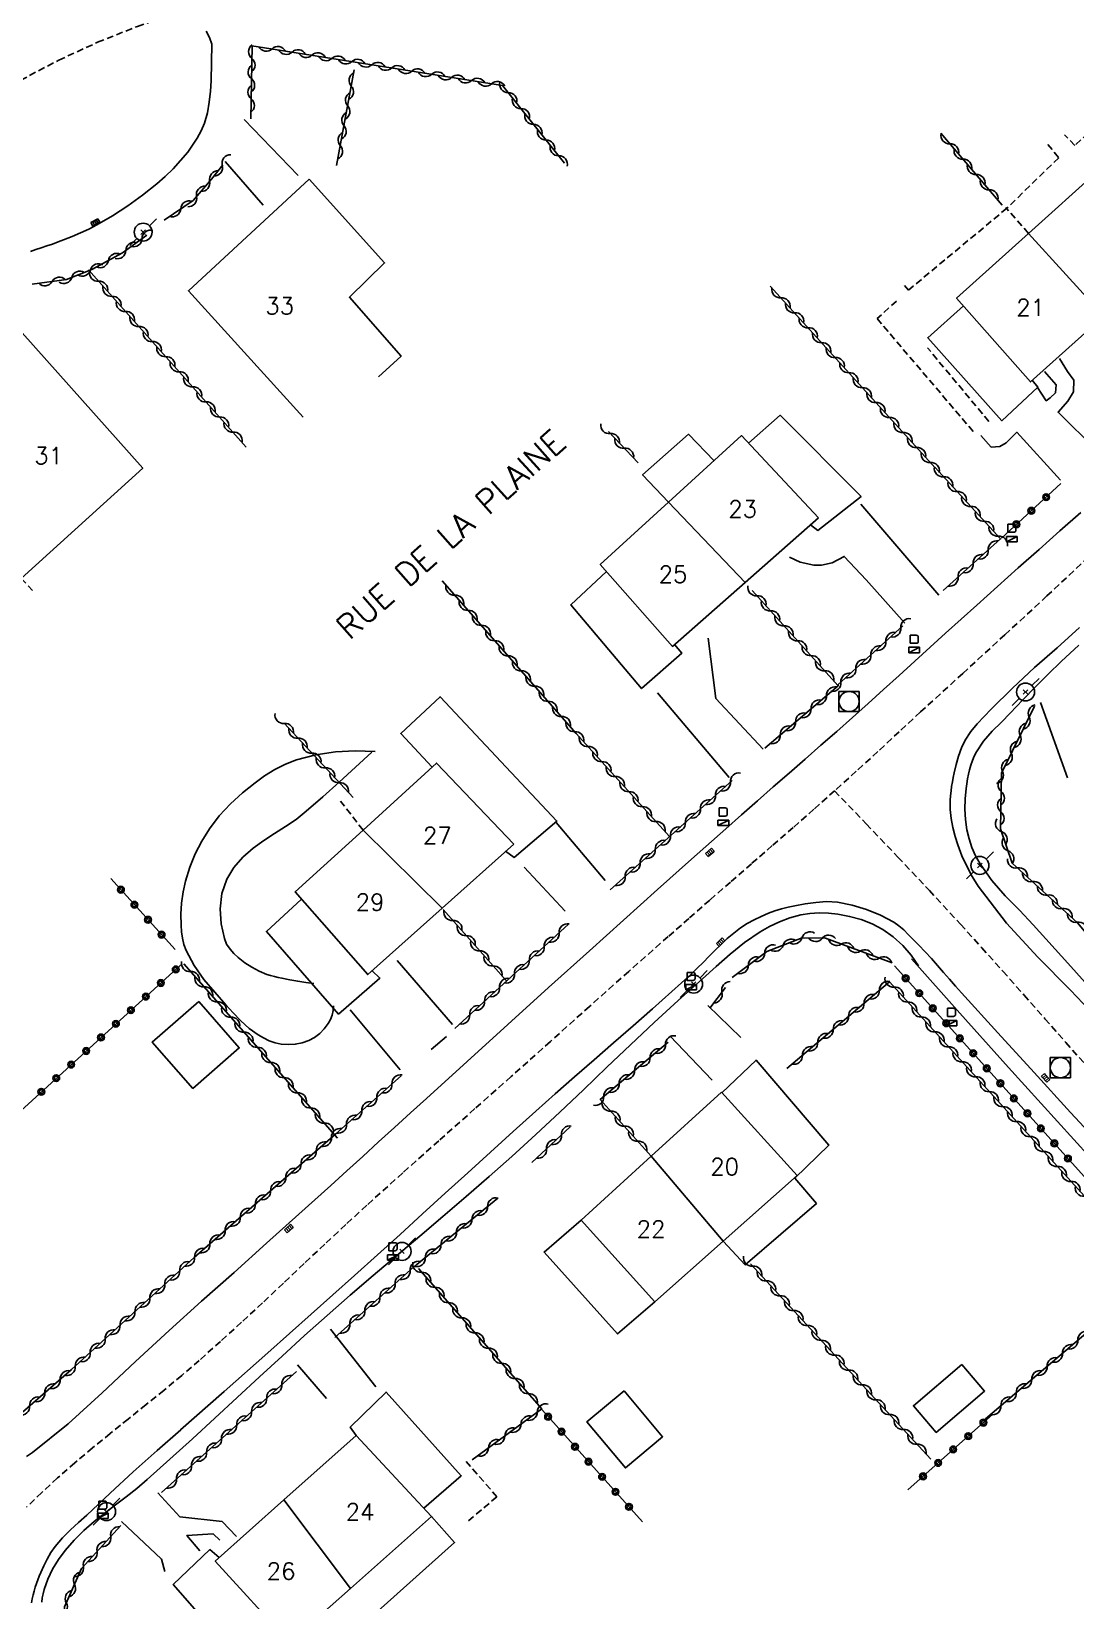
# Model space of a CAD drawing. Header units: millimetres. Extents: x 137000 to 138002, y 152999 to 154002.
# Drawn here: x 137128.4 to 137205.9, y 153824.3 to 153940.9 of the extents above; entities that cross this region are included whole.
import ezdxf
from ezdxf.enums import TextEntityAlignment as Align

# ---------------------------------------------------------------- set-up
doc = ezdxf.new("R2010")
doc.units = ezdxf.units.MM
doc.linetypes.add('DASHED', pattern=[0.75, 0.5, -0.25])
doc.layers.get('0').update_dxf_attribs({"linetype": 'CONTINUOUS'})
for name, color, linetype in [('W0001', 6, 'DASHED'), ('W0008', 7, 'CONTINUOUS'), ('W0014', 7, 'CONTINUOUS'), ('W0017', 7, 'CONTINUOUS'), ('W0101', 7, 'CONTINUOUS'), ('W0104', 1, 'CONTINUOUS'), ('W0112', 1, 'DASHED'), ('W0211', 2, 'CONTINUOUS'), ('W0214', 2, 'CONTINUOUS'), ('W0310', 3, 'CONTINUOUS'), ('W0323', 7, 'CONTINUOUS'), ('W0401', 7, 'CONTINUOUS'), ('W0420', 7, 'CONTINUOUS'), ('W0438', 7, 'CONTINUOUS'), ('W0473', 7, 'CONTINUOUS'), ('W0989', 7, 'CONTINUOUS'), ('W0991', 7, 'CONTINUOUS'), ('W1102', 7, 'CONTINUOUS')]:
    doc.layers.add(name, color=color, linetype=linetype)
doc.styles.get("Standard").update_dxf_attribs({"font": 'romans.shx', "width": 0.85})

# ---------------------------------------------------------------- blocks, each defined once
blk = doc.blocks.new('T473')
for p, q in [((-0.166667, 0.166667), (0.166667, -0.166667)), ((-0.166667, -0.166667), (0.166667, 0.166667)), ((0.500001, 0.500001), (1.000002, 1.000002)), ((-1.000002, -1.000002), (-0.500001, -0.500001))]:
    blk.add_line(p, q)
blk.add_ellipse((0, 0), major_axis=(0.471405, 0.471405), ratio=1, start_param=5.4977871438, end_param=11.780972451)
blk = doc.blocks.new('T438')
for p, q in [((-0.4, 0.2), (0.4, 0.2)), ((-0.4, -0.2), (-0.4, 0.2)), ((0.15, 1.1), (-0.3, 1.1)), ((-0.3, 1.1), (-0.3, 0.5)), ((-0.3, 0.5), (0.15, 0.5)), ((0.3, 0.65), (0.3, 0.95)), ((0.4, 0.2), (0.4, -0.2))]:
    blk.add_line(p, q)
at = {"flags": 128}
for points in [[(-0.4, -0.2), (0.4, 0.2)], [(0.4, -0.2), (-0.4, -0.2)]]:
    blk.add_lwpolyline(points, dxfattribs=at)
for centre, major_axis, start_param, end_param in [((0.15, 0.95), (0.106, -0.106), 0.785398, 2.356194), ((0.15, 0.65), (0.106, 0.106), 3.926991, 5.497787)]:
    blk.add_ellipse(centre, major_axis=major_axis, ratio=1, start_param=start_param, end_param=end_param)
blk = doc.blocks.new('T401')
for p, q in [((-0.3, 0.3), (0, 0.3)), ((-0.3, -0.25), (-0.3, 0.3)), ((-0.3, 0.15), (0, 0.15)), ((-0.3, 0), (0, 0)), ((0, 0.3), (0, -0.25)), ((-0.3, -0.15), (0, -0.15)), ((-0.3, -0.25), (-0.3, -0.3)), ((-0.3, -0.3), (0, -0.3)), ((0, -0.3), (0, -0.25))]:
    blk.add_line(p, q)
blk = doc.blocks.new('T420')
for p, q in [((0.75, 0.75), (-0.75, 0.75)), ((-0.75, 0.75), (-0.75, -0.75)), ((0.75, 0.75), (0.75, -0.75)), ((0.75, -0.75), (-0.75, -0.75))]:
    blk.add_line(p, q)
blk.add_ellipse((0, 0), major_axis=(-0.53, 0.53), ratio=1, start_param=3.926991, end_param=10.210176)
blk = doc.blocks.new('t310o')
at = {"color": 0, "linetype": 'Continuous'}
for centre, start, end in [((-0.5, 0.38), 216.8699, 323.1304), ((0.5, -0.37), 36.8699, 143.1303)]:
    blk.add_arc(centre, 0.625, start, end, dxfattribs=at)
blk = doc.blocks.new('t323o')
at = {"color": 0, "linetype": 'Continuous'}
for radius in [0.25, 0.15]:
    blk.add_circle((0, 0), radius, dxfattribs=at)

msp = doc.modelspace()

# ---------------------------------------------------------------- linework, layer by layer
at = {"layer": 'W0001'}
for points in [[(137079.54, 153898.4), (137084.36, 153902.75), (137089.22, 153907.06), (137094.11, 153911.33), (137099.05, 153915.55), (137102.73, 153918.68), (137106.43, 153921.79), (137110.17, 153924.84), (137113.99, 153927.81), (137117.29, 153930.3), (137120.62, 153932.76), (137124.04, 153935.11), (137127.6, 153937.24), (137130.42, 153938.72), (137133.31, 153940.05), (137136.26, 153941.23), (137139.27, 153942.27)], [(137206.88, 153901.83), (137203.79, 153898.93), (137200.67, 153896.05), (137197.54, 153893.18), (137194.41, 153890.32), (137192.82, 153888.85), (137191.23, 153887.38), (137189.63, 153885.91), (137188.02, 153884.46)], [(137188.02, 153884.46), (137186.49, 153883.09), (137184.95, 153881.74), (137183.4, 153880.39), (137181.85, 153879.04), (137180.3, 153877.69), (137178.75, 153876.34), (137177.21, 153874.99), (137175.67, 153873.64), (137172.74, 153871.05), (137169.83, 153868.45), (137166.92, 153865.84), (137164.01, 153863.24), (137161.32, 153860.86), (137158.64, 153858.47), (137155.96, 153856.09), (137153.29, 153853.68), (137151.73, 153852.25), (137150.18, 153850.8), (137148.64, 153849.35), (137147.1, 153847.89), (137145.55, 153846.44), (137144, 153844.99), (137142.43, 153843.57), (137140.85, 153842.16), (137139.55, 153841.04), (137138.24, 153839.95), (137136.91, 153838.88), (137135.58, 153837.81), (137134.25, 153836.74), (137132.93, 153835.66), (137131.62, 153834.56), (137130.34, 153833.43), (137129.17, 153832.36), (137128.02, 153831.26)], [(137188.02, 153884.46), (137190.38, 153882.01), (137192.73, 153879.54), (137195.06, 153877.06), (137197.37, 153874.55), (137198.95, 153872.81), (137200.52, 153871.06), (137202.08, 153869.3), (137203.64, 153867.54), (137205.19, 153865.77), (137206.75, 153864.01)]]:
    msp.add_lwpolyline(points, dxfattribs=at)
at = {"layer": 'W0008'}
for points in [[(137141.78, 153939.9), (137141.62, 153940.4), (137141.38, 153940.88)], [(137207.89, 153867.17), (137205.54, 153869.65), (137203.12, 153872.1), (137200.78, 153874.64), (137198.69, 153877.38), (137198.23, 153878.11), (137197.83, 153878.86), (137197.48, 153879.64), (137197.18, 153880.44), (137196.98, 153881.08), (137196.8, 153881.73), (137196.68, 153882.4), (137196.61, 153883.07), (137196.6, 153883.42), (137196.61, 153883.76), (137196.63, 153884.1), (137196.67, 153884.45), (137196.71, 153884.79), (137196.77, 153885.13), (137196.83, 153885.46), (137196.9, 153885.8), (137197.05, 153886.42), (137197.22, 153887.04), (137197.44, 153887.65), (137197.73, 153888.23), (137198.14, 153888.86), (137198.62, 153889.44), (137199.13, 153889.98), (137199.64, 153890.52), (137201.22, 153892.09), (137202.87, 153893.61), (137204.54, 153895.09), (137206.2, 153896.58)], [(137139.46, 153837.01), (137142.71, 153839.86), (137145.94, 153842.72), (137149.17, 153845.59), (137152.39, 153848.47), (137154.08, 153849.99), (137155.76, 153851.51), (137157.44, 153853.04), (137159.11, 153854.57), (137160.79, 153856.1), (137162.47, 153857.63), (137164.15, 153859.15), (137165.84, 153860.67), (137167.28, 153861.95), (137168.72, 153863.22), (137170.17, 153864.48), (137171.62, 153865.75), (137173.06, 153867.01), (137174.51, 153868.28), (137175.94, 153869.56), (137177.37, 153870.85), (137177.83, 153871.28), (137178.27, 153871.72), (137178.71, 153872.17), (137179.15, 153872.62), (137179.6, 153873.06), (137180.06, 153873.49), (137180.54, 153873.9), (137181.04, 153874.29), (137181.53, 153874.61), (137182.05, 153874.89), (137182.58, 153875.14), (137183.12, 153875.37), (137183.59, 153875.54), (137184.08, 153875.69), (137184.57, 153875.82), (137185.07, 153875.92), (137185.84, 153876.06), (137186.63, 153876.18), (137187.43, 153876.23), (137188.23, 153876.19), (137189.34, 153875.98), (137190.4, 153875.65), (137191.43, 153875.22), (137192.42, 153874.7), (137192.8, 153874.43), (137193.16, 153874.13), (137193.49, 153873.8), (137193.81, 153873.48), (137194.29, 153872.99), (137194.76, 153872.5), (137195.21, 153872), (137195.66, 153871.49), (137196.11, 153870.98), (137196.55, 153870.47), (137197, 153869.96), (137197.45, 153869.46), (137200.14, 153866.5), (137202.84, 153863.54), (137205.54, 153860.58), (137208.25, 153857.64)], [(137128.41, 153824.17), (137128.46, 153824.46), (137128.52, 153824.74), (137128.6, 153825.03), (137128.68, 153825.31), (137128.77, 153825.59), (137128.87, 153825.86), (137128.98, 153826.13), (137129.09, 153826.4), (137129.31, 153826.91), (137129.56, 153827.41), (137129.84, 153827.89), (137130.16, 153828.35), (137130.69, 153828.98), (137131.29, 153829.57), (137131.9, 153830.13), (137132.51, 153830.68), (137134.23, 153832.3), (137135.96, 153833.89), (137137.72, 153835.46), (137139.49, 153837.01)]]:
    msp.add_lwpolyline(points, dxfattribs=at)
at = {"layer": 'W0014'}
for points in [[(137141.75, 153937.2), (137141.78, 153939.9)], [(137128.32, 153924.52), (137128.72, 153924.66), (137129.11, 153924.79), (137129.53, 153924.93), (137129.95, 153925.07), (137130.37, 153925.22), (137130.78, 153925.38), (137131.41, 153925.63), (137132.03, 153925.89), (137132.65, 153926.17), (137133.25, 153926.49), (137134.42, 153927.17), (137135.55, 153927.91), (137136.64, 153928.7), (137137.7, 153929.54), (137138.32, 153930.08), (137138.91, 153930.66), (137139.47, 153931.26), (137140, 153931.9), (137140.36, 153932.4), (137140.7, 153932.92), (137141, 153933.47), (137141.25, 153934.05), (137141.47, 153934.82), (137141.6, 153935.61), (137141.68, 153936.41), (137141.75, 153937.2)], [(137206.3, 153905.14), (137204.75, 153903.77), (137203.2, 153902.39), (137201.66, 153901.02), (137200.12, 153899.64), (137198.58, 153898.26), (137197.42, 153897.22), (137196.27, 153896.18), (137195.12, 153895.13), (137193.97, 153894.08), (137192.81, 153893.03), (137191.66, 153891.99), (137190.51, 153890.95), (137189.35, 153889.91), (137188.18, 153888.87), (137187, 153887.84), (137185.83, 153886.81), (137184.65, 153885.78), (137183.47, 153884.75), (137182.29, 153883.72), (137181.12, 153882.69), (137179.95, 153881.65), (137177.41, 153879.39), (137174.87, 153877.13), (137172.34, 153874.86), (137169.82, 153872.59), (137166.79, 153869.85), (137163.76, 153867.11), (137160.74, 153864.36), (137157.72, 153861.61), (137156.54, 153860.54), (137155.36, 153859.46), (137154.17, 153858.39), (137152.99, 153857.31), (137151.81, 153856.24), (137150.63, 153855.16), (137149.44, 153854.09), (137148.26, 153853.02), (137145.85, 153850.86), (137143.44, 153848.7), (137141.03, 153846.55), (137138.61, 153844.39), (137136.12, 153842.09), (137133.65, 153839.75), (137131.12, 153837.46), (137128.47, 153835.33), (137128.02, 153835.02)], [(137207.92, 153868.79), (137205.34, 153871.65), (137202.77, 153874.51), (137201.75, 153875.6), (137200.7, 153876.67), (137199.69, 153877.8), (137198.82, 153879.03), (137198.49, 153879.63), (137198.22, 153880.26), (137198.01, 153880.9), (137197.85, 153881.56), (137197.74, 153882.33), (137197.69, 153883.1), (137197.71, 153883.87), (137197.78, 153884.64), (137197.83, 153884.99), (137197.89, 153885.34), (137197.96, 153885.69), (137198.04, 153886.03), (137198.14, 153886.37), (137198.26, 153886.71), (137198.39, 153887.04), (137198.55, 153887.36), (137199.09, 153888.16), (137199.73, 153888.88), (137200.41, 153889.55), (137201.07, 153890.23), (137201.99, 153891.21), (137202.93, 153892.18), (137203.88, 153893.13), (137204.85, 153894.07), (137206.15, 153895.29)], [(137129.16, 153824.2), (137129.2, 153824.52), (137129.26, 153824.83), (137129.34, 153825.14), (137129.62, 153825.92), (137129.97, 153826.67), (137130.4, 153827.37), (137130.89, 153828.04), (137131.56, 153828.81), (137132.28, 153829.52), (137133.05, 153830.19), (137133.84, 153830.82), (137134.64, 153831.43), (137135.44, 153832.03), (137136.23, 153832.66), (137137, 153833.31), (137138.68, 153834.82), (137140.35, 153836.34), (137142.02, 153837.87), (137143.68, 153839.41), (137145.34, 153840.94), (137147, 153842.47), (137148.67, 153844), (137150.36, 153845.5), (137152.06, 153847), (137153.77, 153848.47), (137155.49, 153849.94), (137157.22, 153851.4), (137158.94, 153852.86), (137160.66, 153854.33), (137162.37, 153855.81), (137164.07, 153857.31), (137165.85, 153858.94), (137167.62, 153860.59), (137169.37, 153862.25), (137171.12, 153863.93), (137172.87, 153865.6), (137174.63, 153867.26), (137176.41, 153868.89), (137178.22, 153870.5), (137179.24, 153871.41), (137180.27, 153872.33), (137181.34, 153873.2), (137182.49, 153873.98), (137183.2, 153874.38), (137183.94, 153874.74), (137184.71, 153875.03), (137185.51, 153875.25), (137186.19, 153875.36), (137186.89, 153875.4), (137187.58, 153875.38), (137188.27, 153875.3), (137189.14, 153875.14), (137189.99, 153874.91), (137190.82, 153874.59), (137191.61, 153874.17), (137192.38, 153873.61), (137193.09, 153872.97), (137193.72, 153872.25), (137194.25, 153871.46)], [(137193.73, 153871.99), (137197.33, 153867.95), (137200.94, 153863.92), (137204.57, 153859.9), (137208.21, 153855.89)]]:
    msp.add_lwpolyline(points, dxfattribs=at)
at = {"layer": 'W0017'}
for points in [[(137148.19, 153930.16), (137144.2, 153934.31)], [(137145.6, 153927.96), (137142.77, 153931.19)], [(137207.47, 153909.76), (137204.62, 153912.58), (137205.35, 153913.39), (137205.76, 153914.09), (137205.78, 153914.97), (137205.31, 153915.61), (137204.71, 153916.56)], [(137203.62, 153915.6), (137204.48, 153914.61), (137204.43, 153914.02), (137204.03, 153913.65), (137203.74, 153913.43), (137203.08, 153914.42)], [(137198.87, 153910.86), (137199.65, 153909.99), (137200.3, 153910.04), (137200.77, 153910.31), (137201.55, 153911.09), (137204.79, 153907.53)], [(137195.77, 153898.99), (137189.97, 153905.76)], [(137193.24, 153896.91), (137190.38, 153900.13), (137188.74, 153901.87), (137187.85, 153901.4), (137187.05, 153901.22), (137186.48, 153901.23), (137185.48, 153901.43), (137184.67, 153901.82)], [(137178.64, 153895.8), (137179.21, 153891.31), (137182.72, 153887.56)], [(137180.19, 153885.46), (137174.87, 153891.73)], [(137205.31, 153885.42), (137203.3, 153891.02)], [(137171, 153877.81), (137167.36, 153882.11)], [(137168.02, 153875.52), (137164.98, 153878.8)], [(137159.65, 153867.11), (137155.56, 153871.86)], [(137178.62, 153868.53), (137181.06, 153866.14)], [(137155.78, 153863.73), (137152.07, 153868.2)], [(137178.93, 153862.97), (137175.79, 153866.26)], [(137153.96, 153840.21), (137150.61, 153844.49)], [(137150.3, 153839.34), (137148.14, 153841.84)], [(137143.61, 153829.09), (137142.55, 153830.19), (137139.42, 153830.55), (137137.78, 153832.32)], [(137138.29, 153826.48), (137138.05, 153827.39), (137135.07, 153830.19)], [(137142.38, 153828.8), (137141.9, 153829.27), (137139.94, 153829.17), (137140.91, 153828.01)]]:
    msp.add_lwpolyline(points, dxfattribs=at)
at = {"layer": 'W0101'}
for points in [[(137202.43, 153925.86), (137207.64, 153930.55), (137213.37, 153924.53)], [(137149.02, 153929.89), (137140.05, 153921.6), (137148.57, 153912.22)], [(137154.16, 153915.2), (137155.84, 153916.73), (137152, 153921.12), (137154.61, 153923.67), (137149.02, 153929.89)], [(137208.01, 153919.72), (137202.56, 153914.83), (137197.08, 153921.05), (137202.43, 153925.86)], [(137127.64, 153900.24), (137136.66, 153908.43), (137127.71, 153918.47), (137120.82, 153912.29), (137124.38, 153908.4), (137121.98, 153906.28)], [(137175.7, 153905.9), (137181.12, 153910.84), (137186.83, 153904.73)], [(137181.38, 153899.93), (137175.99, 153895.18), (137170.62, 153901.27), (137175.7, 153905.9)], [(137186.83, 153904.73), (137181.38, 153899.93)], [(137153.02, 153881.55), (137158.48, 153886.52), (137164.21, 153880.51)], [(137158.88, 153875.75), (137153.36, 153870.82), (137147.97, 153876.95), (137153.02, 153881.55)], [(137164.21, 153880.51), (137158.88, 153875.75)], [(137179.62, 153862.07), (137174.41, 153857.32)], [(137179.76, 153851.02), (137185.25, 153855.89), (137179.62, 153862.07)], [(137174.41, 153857.32), (137169.2, 153852.57), (137174.67, 153846.5), (137179.76, 153851.02)], [(137152.5, 153836.59), (137147.14, 153831.8)], [(137152.09, 153825.23), (137158.1, 153830.57), (137152.5, 153836.59)], [(137147.14, 153831.8), (137142.04, 153827.26), (137147.55, 153821.21), (137152.09, 153825.23)]]:
    msp.add_lwpolyline(points, dxfattribs=at)
at = {"layer": 'W0104'}
for points in [[(137202.7, 153914.95), (137203.12, 153914.43), (137200.44, 153911.94), (137194.94, 153918.11), (137197.59, 153920.48)], [(137186.24, 153904.21), (137186.77, 153903.8), (137189.99, 153906.32), (137183.99, 153912.35), (137181.64, 153910.29)], [(137179.08, 153908.98), (137177.17, 153910.94), (137173.77, 153907.94), (137175.7, 153905.9)], [(137176.15, 153895.33), (137176.68, 153894.68), (137173.7, 153892.05), (137168.43, 153898.27), (137171.08, 153900.75)], [(137163.6, 153879.97), (137164.24, 153879.52), (137167.41, 153882.21), (137158.74, 153891.45), (137155.82, 153888.72), (137158.14, 153886.21)], [(137153.68, 153871.1), (137154.27, 153870.55), (137151.2, 153867.88), (137145.84, 153874.02), (137148.44, 153876.42)], [(137179.65, 153862.04), (137182.2, 153864.46), (137187.6, 153858.15), (137185.06, 153855.7), (137186.68, 153853.82), (137181.38, 153849.27), (137179.76, 153851.02)], [(137169.2, 153852.57), (137166.46, 153850.2), (137171.91, 153844.13), (137174.67, 153846.5)], [(137152.5, 153836.59), (137152.06, 153837.2), (137154.72, 153839.81), (137160.31, 153833.6), (137157.53, 153831.19)], [(137158.1, 153830.57), (137159.81, 153828.65), (137149.38, 153819.31), (137147.55, 153821.21)], [(137147.02, 153821.78), (137144.34, 153819.32), (137138.92, 153825.53), (137141.64, 153828.11), (137142.34, 153827.53)]]:
    msp.add_lwpolyline(points, dxfattribs=at)
for points in [[(137140.82, 153868.82), (137137.37, 153865.8), (137140.38, 153862.36), (137143.83, 153865.37)], [(137197.47, 153841.86), (137193.88, 153838.8), (137195.57, 153836.81), (137199.16, 153839.88)], [(137172.39, 153839.91), (137175.25, 153836.49), (137172.49, 153834.18), (137169.63, 153837.6)]]:
    msp.add_lwpolyline(points, close=True, dxfattribs=at)
at = {"layer": 'W0112'}
for points in [[(137211.67, 153932.63), (137209.08, 153935.31), (137205.85, 153932.39), (137205.1, 153933.18)], [(137203.86, 153932.47), (137204.66, 153931.48), (137200.81, 153927.72), (137193.5, 153921.64), (137193.22, 153921.99)], [(137202.43, 153925.86), (137200.74, 153927.77)], [(137192.61, 153920.83), (137191.18, 153919.53), (137198.46, 153910.97)], [(137199.48, 153911.89), (137194.93, 153917.35)], [(137127.64, 153900.24), (137128.48, 153899.33)], [(137153.02, 153881.55), (137151.35, 153883.7)], [(137160.84, 153830.25), (137162.96, 153832.03), (137160.67, 153834.65)]]:
    msp.add_lwpolyline(points, dxfattribs=at)
at = {"layer": 'W0211'}
msp.add_lwpolyline([(137153.91, 153887.37), (137152.44, 153887.44), (137150.97, 153887.36), (137149.51, 153887.14), (137148.08, 153886.77), (137147.25, 153886.45), (137146.46, 153886.04), (137145.71, 153885.57), (137145, 153885.06), (137144.06, 153884.3), (137143.17, 153883.49), (137142.34, 153882.6), (137141.61, 153881.64), (137141.04, 153880.73), (137140.55, 153879.77), (137140.15, 153878.78), (137139.83, 153877.75), (137139.65, 153876.95), (137139.53, 153876.13), (137139.49, 153875.31), (137139.5, 153874.48), (137139.53, 153874), (137139.6, 153873.52), (137139.71, 153873.05), (137139.88, 153872.6), (137140.47, 153871.49), (137141.2, 153870.46), (137142, 153869.5), (137142.82, 153868.58), (137143.37, 153867.97), (137143.94, 153867.38), (137144.55, 153866.82), (137145.22, 153866.34), (137145.62, 153866.11), (137146.04, 153865.9), (137146.48, 153865.75), (137146.94, 153865.65), (137147.46, 153865.62), (137147.98, 153865.64), (137148.5, 153865.74), (137149, 153865.92), (137149.42, 153866.15), (137149.8, 153866.44), (137150.14, 153866.79), (137150.42, 153867.17), (137150.59, 153867.48), (137150.72, 153867.81), (137150.79, 153868.15), (137150.82, 153868.5)], dxfattribs=at)
at = {"layer": 'W0214'}
msp.add_lwpolyline([(137153.67, 153887.32), (137152.46, 153886.21), (137151.25, 153885.11), (137150.03, 153884.02), (137148.8, 153882.94), (137148.05, 153882.34), (137147.26, 153881.81), (137146.45, 153881.3), (137145.65, 153880.78), (137144.85, 153880.2), (137144.1, 153879.53), (137143.43, 153878.77), (137142.91, 153877.9), (137142.53, 153876.83), (137142.4, 153875.7), (137142.48, 153874.58), (137142.72, 153873.49), (137142.89, 153873.08), (137143.14, 153872.71), (137143.43, 153872.38), (137143.74, 153872.08), (137144.23, 153871.69), (137144.76, 153871.36), (137145.31, 153871.08), (137145.88, 153870.83), (137146.15, 153870.74), (137146.43, 153870.66), (137146.71, 153870.6), (137146.99, 153870.55), (137147.58, 153870.43), (137148.17, 153870.32), (137148.77, 153870.23), (137149.37, 153870.15)], dxfattribs=at)
at = {"layer": 'W0310'}
for points in [[(137144.68, 153934.36), (137144.78, 153939.82)], [(137144.77, 153939.79), (137163.37, 153936.83), (137167.98, 153931.07)], [(137152.36, 153938), (137151.05, 153930.9)], [(137195.9, 153933.31), (137200.47, 153927.95)], [(137138.24, 153926.85), (137140.4, 153928.3), (137141.76, 153929.89), (137142.61, 153930.95)], [(137128.44, 153922.08), (137130.99, 153922.43), (137132.88, 153923.18), (137135.16, 153924.41), (137136.96, 153925.73)], [(137132.63, 153923.14), (137144.35, 153909.98)], [(137183.25, 153921.95), (137195.48, 153908.44), (137195.48, 153908.47), (137200.35, 153903.17), (137196.08, 153899.34)], [(137173.45, 153908.83), (137171.23, 153911.14)], [(137175.77, 153881.06), (137168.85, 153888.73), (137158.9, 153900.05)], [(137188.3, 153892.27), (137181.91, 153899.34)], [(137193.1, 153896.71), (137188.3, 153892.36), (137188.3, 153892.27), (137182.84, 153887.64)], [(137202.86, 153890.75), (137200.42, 153885.77), (137200.33, 153881.64), (137201.21, 153879.09), (137206.06, 153874.67), (137214.24, 153864.91), (137219.61, 153858.67)], [(137152.27, 153883.97), (137147.15, 153889.49)], [(137180.42, 153885.23), (137171.36, 153877.11)], [(137163.67, 153870.34), (137158.97, 153875.65)], [(137168.28, 153874.56), (137159.83, 153866.82)], [(137192.3, 153871.68), (137187.36, 153873.51), (137185.62, 153873.55), (137183, 153872.54), (137180.42, 153870.61)], [(137151.13, 153858.66), (137139.7, 153871.61)], [(137179.92, 153869.86), (137178.75, 153868.32)], [(137211.83, 153848.58), (137192.09, 153870.28), (137184.48, 153863.85)], [(137159.21, 153866.21), (137158.08, 153865.24)], [(137175.68, 153865.79), (137170.63, 153861.55), (137174.41, 153857.32)], [(137155.85, 153863.3), (137150.99, 153859), (137140.48, 153849.81), (137131.38, 153841.49), (137125.21, 153836.13), (137122.85, 153835.17), (137120.19, 153834.81), (137118.74, 153834.89), (137117.36, 153835.44), (137116.44, 153836.34)], [(137168.4, 153859.51), (137165.54, 153856.85)], [(137163.01, 153854.2), (137157.02, 153849.28), (137157.02, 153849.31), (137150.91, 153843.86)], [(137157.12, 153848.98), (137166.28, 153838.57)], [(137181.78, 153849.34), (137195.16, 153834.83)], [(137199.24, 153837.82), (137211.83, 153848.55)], [(137148.07, 153841.35), (137138.05, 153832.35)], [(137166.28, 153838.57), (137161.12, 153834.78)], [(137135.04, 153829.91), (137132.11, 153826.7), (137130.85, 153823.86), (137130.87, 153821.03), (137132.31, 153817.87), (137136.64, 153813.11), (137144.73, 153804.18), (137152.57, 153795.27), (137156.2, 153791.8)]]:
    msp.add_lwpolyline(points, dxfattribs=at)
at = {"layer": 'W0323'}
for points in [[(137204.83, 153907.28), (137200.41, 153903.23)], [(137139.06, 153872.67), (137134.29, 153877.94)], [(137122.48, 153856.05), (137139.49, 153871.55)], [(137212.37, 153849.36), (137192.47, 153871.46)], [(137166.28, 153838.51), (137173.76, 153830.17)], [(137193.47, 153832.55), (137199.78, 153838.18)]]:
    msp.add_lwpolyline(points, dxfattribs=at)
at = {"layer": 'W1102'}
for points in [[(137208.01, 153919.72), (137202.43, 153925.86)], [(137181.38, 153899.93), (137175.7, 153905.9)], [(137158.88, 153875.75), (137153.02, 153881.55)], [(137179.76, 153851.02), (137174.41, 153857.32)], [(137152.09, 153825.23), (137147.14, 153831.8)]]:
    msp.add_lwpolyline(points, dxfattribs=at)

# ---------------------------------------------------------------- block references
at = {"layer": 'W0310'}
for p, rotation in [((137144.76, 153938.85), 89.00465408051637), ((137146.26, 153939.56), 350.9428957964731), ((137147.74, 153939.32), 350.9428957964731), ((137149.22, 153939.09), 350.9428957964731), ((137150.7, 153938.85), 350.9428957964731), ((137152.18, 153938.61), 350.9428957964731), ((137153.66, 153938.38), 350.9428957964731), ((137155.14, 153938.14), 350.9428957964731), ((137144.73, 153937.35), 89.00465408051637), ((137152.14, 153936.8), 259.5672534484976), ((137156.63, 153937.9), 350.9428957964731), ((137158.11, 153937.67), 350.9428957964731), ((137159.59, 153937.43), 350.9428957964731), ((137161.07, 153937.2), 350.9428957964731), ((137162.55, 153936.96), 350.9428957964731), ((137144.71, 153935.85), 89.00465408051637), ((137151.87, 153935.33), 259.5672534484976), ((137163.79, 153936.31), 308.6785974127564), ((137164.73, 153935.13), 308.6785974127564), ((137151.6, 153933.85), 259.5672534484976), ((137165.66, 153933.96), 308.6785974127564), ((137151.32, 153932.38), 259.5672534484976), ((137166.6, 153932.79), 308.6785974127564), ((137196.58, 153932.51), 310.4552272614262), ((137142.57, 153930.91), 51.32047763516515), ((137167.54, 153931.62), 308.6785974127564), ((137197.55, 153931.37), 310.4552272614262), ((137141.63, 153929.74), 49.51145129330246), ((137198.53, 153930.23), 310.4552272614262), ((137140.66, 153928.6), 49.51145129330246), ((137199.5, 153929.09), 310.4552272614262), ((137139.48, 153927.68), 33.76942451060958), ((137136.61, 153925.48), 36.29392500911923), ((137134.11, 153923.84), 28.35619796032818), ((137135.41, 153924.59), 36.29392500911923), ((137132.78, 153923.14), 21.70239914296937), ((137129.93, 153922.28), 7.659569408987085), ((137131.39, 153922.59), 21.70239914296937), ((137133.38, 153922.3), 311.7109013013863), ((137134.37, 153921.18), 311.7109013013863), ((137135.37, 153920.06), 311.7109013013863), ((137184.04, 153921.07), 312.1515587601603), ((137136.37, 153918.94), 311.7109013013863), ((137185.05, 153919.96), 312.1515587601603), ((137137.37, 153917.82), 311.7109013013863), ((137186.06, 153918.85), 312.1515587601603), ((137187.06, 153917.74), 312.1515587601603), ((137138.37, 153916.7), 311.7109013013863), ((137188.07, 153916.63), 312.1515587601603), ((137139.36, 153915.58), 311.7109013013863), ((137189.08, 153915.51), 312.1515587601603), ((137140.36, 153914.46), 311.7109013013863), ((137190.08, 153914.4), 312.1515587601603), ((137141.36, 153913.34), 311.7109013013863), ((137191.09, 153913.29), 312.1515587601603), ((137142.36, 153912.22), 311.7109013013863), ((137192.1, 153912.18), 312.1515587601603), ((137143.36, 153911.1), 311.7109013013863), ((137171.37, 153910.99), 133.9738252225758), ((137193.1, 153911.07), 312.1515587601603), ((137172.41, 153909.91), 133.9738252225758), ((137194.11, 153909.95), 312.1515587601603), ((137195.12, 153908.84), 312.1515587601603), ((137196.11, 153907.78), 312.5877851243289), ((137197.12, 153906.68), 312.5877851243289), ((137198.14, 153905.58), 312.5877851243289), ((137199.15, 153904.47), 312.5877851243289), ((137200.17, 153903.37), 312.5877851243289), ((137199.43, 153902.35), 221.9411947799505), ((137197.19, 153900.34), 221.9411947799505), ((137198.31, 153901.34), 221.9411947799505), ((137159.83, 153899), 131.3178820478052), ((137160.82, 153897.87), 131.3178820478052), ((137182.26, 153898.95), 132.1163645229128), ((137161.81, 153896.75), 131.3178820478052), ((137183.27, 153897.83), 132.1163645229128), ((137184.27, 153896.72), 132.1163645229128), ((137162.8, 153895.62), 131.3178820478052), ((137185.28, 153895.61), 132.1163645229128), ((137192.94, 153896.57), 222.2362287418593), ((137163.79, 153894.49), 131.3178820478052), ((137186.29, 153894.5), 132.1163645229128), ((137190.72, 153894.55), 222.2362287418593), ((137191.83, 153895.56), 222.2362287418593), ((137164.78, 153893.37), 131.3178820478052), ((137187.29, 153893.38), 132.1163645229128), ((137189.6, 153893.54), 222.2362287418593), ((137165.77, 153892.24), 131.3178820478052), ((137188.49, 153892.53), 222.2362287418593), ((137166.76, 153891.11), 131.3178820478052), ((137187.42, 153891.53), 220.3041038048895), ((137167.75, 153889.99), 131.3178820478052), ((137186.27, 153890.56), 220.3041038048895), ((137202.46, 153889.94), 243.9479488695577), ((137147.17, 153889.47), 132.8017308270615), ((137168.74, 153888.86), 131.3178820478052), ((137185.13, 153889.59), 220.3041038048895), ((137201.8, 153888.59), 243.9479488695577), ((137148.19, 153888.37), 132.8017308270615), ((137169.74, 153887.75), 132.0655315459522), ((137183.99, 153888.62), 220.3041038048895), ((137149.21, 153887.27), 132.8017308270615), ((137170.75, 153886.63), 132.0655315459522), ((137201.14, 153887.25), 243.9479488695577), ((137150.23, 153886.17), 132.8017308270615), ((137151.25, 153885.07), 132.8017308270615), ((137171.75, 153885.52), 132.0655315459522), ((137180.29, 153885.12), 221.8798031524513), ((137200.48, 153885.9), 243.9479488695577), ((137172.76, 153884.4), 132.0655315459522), ((137179.18, 153884.12), 221.8798031524513), ((137200.39, 153884.41), 268.709710173277), ((137173.76, 153883.29), 132.0655315459522), ((137178.06, 153883.12), 221.8798031524513), ((137200.36, 153882.91), 268.709710173277), ((137174.77, 153882.18), 132.0655315459522), ((137176.94, 153882.11), 221.8798031524513), ((137175.83, 153881.11), 221.8798031524513), ((137200.4, 153881.43), 289.0649893227616), ((137174.71, 153880.11), 221.8798031524513), ((137200.89, 153880.01), 289.0649893227616), ((137173.59, 153879.11), 221.8798031524513), ((137201.6, 153878.73), 317.6934134496051), ((137172.48, 153878.11), 221.8798031524513), ((137202.71, 153877.72), 317.6934134496051), ((137203.82, 153876.72), 317.6934134496051), ((137159.69, 153874.83), 131.4960028937431), ((137204.93, 153875.71), 317.6934134496051), ((137206.04, 153874.7), 317.6934134496051), ((137160.68, 153873.71), 131.4960028937431), ((137167.57, 153873.91), 222.4993889039397), ((137161.68, 153872.58), 131.4960028937431), ((137166.46, 153872.9), 222.4993889039397), ((137182.83, 153872.41), 216.8236598299849), ((137184.2, 153873), 200.9464255043741), ((137185.6, 153873.54), 200.9464255043741), ((137187.1, 153873.51), 178.680813936875), ((137188.52, 153873.08), 159.7837320897081), ((137162.67, 153871.46), 131.4960028937431), ((137165.36, 153871.89), 222.4993889039397), ((137181.62, 153871.51), 216.8236598299849), ((137189.93, 153872.56), 159.7837320897081), ((137191.33, 153872.04), 159.7837320897081), ((137140.21, 153871.04), 131.4172258907836), ((137141.2, 153869.91), 131.4172258907836), ((137164.25, 153870.87), 222.4993889039397), ((137142.2, 153868.79), 131.4172258907836), ((137162.04, 153868.85), 222.4993889039397), ((137163.15, 153869.86), 222.4993889039397), ((137179.66, 153869.51), 232.7140614750492), ((137191.35, 153869.66), 220.2059769997664), ((137192.45, 153869.89), 132.2877478688701), ((137193.46, 153868.78), 132.2877478688701), ((137143.19, 153867.66), 131.4172258907836), ((137160.93, 153867.83), 222.4993889039397), ((137189.06, 153867.72), 220.2059769997664), ((137190.21, 153868.69), 220.2059769997664), ((137194.47, 153867.67), 132.2877478688701), ((137144.18, 153866.54), 131.4172258907836), ((137187.92, 153866.75), 220.2059769997664), ((137195.48, 153866.56), 132.2877478688701), ((137145.17, 153865.41), 131.4172258907836), ((137175.47, 153865.62), 220.0557985506352), ((137186.77, 153865.79), 220.2059769997664), ((137196.49, 153865.45), 132.2877478688701), ((137146.17, 153864.29), 131.4172258907836), ((137174.32, 153864.65), 220.0557985506352), ((137185.63, 153864.82), 220.2059769997664), ((137197.5, 153864.34), 132.2877478688701), ((137147.16, 153863.16), 131.4172258907836), ((137173.17, 153863.69), 220.0557985506352), ((137198.51, 153863.23), 132.2877478688701), ((137148.15, 153862.04), 131.4172258907836), ((137155.16, 153862.7), 221.5506604138159), ((137172.03, 153862.72), 220.0557985506352), ((137199.52, 153862.12), 132.2877478688701), ((137149.14, 153860.91), 131.4172258907836), ((137152.92, 153860.71), 221.5506604138159), ((137154.04, 153861.7), 221.5506604138159), ((137170.88, 153861.76), 220.0557985506352), ((137171.41, 153860.67), 311.8407761656405), ((137200.53, 153861.01), 132.2877478688701), ((137150.14, 153859.79), 131.4172258907836), ((137151.79, 153859.71), 221.5506604138159), ((137172.41, 153859.56), 311.8407761656405), ((137201.54, 153859.9), 132.2877478688701), ((137150.67, 153858.72), 221.1693235131348), ((137167.74, 153858.89), 222.9749728956804), ((137173.41, 153858.44), 311.8407761656405), ((137202.54, 153858.79), 132.2877478688701), ((137149.54, 153857.73), 221.1693235131348), ((137166.64, 153857.87), 222.9749728956804), ((137203.55, 153857.68), 132.2877478688701), ((137148.41, 153856.75), 221.1693235131348), ((137204.56, 153856.57), 132.2877478688701), ((137147.28, 153855.76), 221.1693235131348), ((137205.57, 153855.46), 132.2877478688701), ((137145.02, 153853.78), 221.1693235131348), ((137146.15, 153854.77), 221.1693235131348), ((137206.58, 153854.35), 132.2877478688701), ((137143.9, 153852.8), 221.1693235131348), ((137161.1, 153852.64), 219.4335135103339), ((137162.26, 153853.59), 219.4335135103339), ((137142.77, 153851.81), 221.1693235131348), ((137159.95, 153851.68), 219.4335135103339), ((137141.64, 153850.82), 221.1693235131348), ((137158.79, 153850.73), 219.4335135103339), ((137140.51, 153849.83), 221.1693235131348), ((137157.63, 153849.78), 219.4335135103339), ((137181.94, 153849.16), 312.6780537163039), ((137139.4, 153848.82), 222.4596446108077), ((137155.39, 153847.85), 221.7125743604702), ((137156.51, 153848.85), 221.7125743604702), ((137157.37, 153848.7), 311.3141616751102), ((137182.96, 153848.06), 312.6780537163039), ((137137.19, 153846.8), 222.4596446108077), ((137138.29, 153847.81), 222.4596446108077), ((137154.27, 153846.86), 221.7125743604702), ((137158.36, 153847.58), 311.3141616751102), ((137183.98, 153846.96), 312.6780537163039), ((137136.08, 153845.78), 222.4596446108077), ((137153.15, 153845.86), 221.7125743604702), ((137159.35, 153846.45), 311.3141616751102), ((137184.99, 153845.86), 312.6780537163039), ((137134.97, 153844.77), 222.4596446108077), ((137152.03, 153844.86), 221.7125743604702), ((137160.34, 153845.32), 311.3141616751102), ((137186.01, 153844.75), 312.6780537163039), ((137133.87, 153843.76), 222.4596446108077), ((137161.33, 153844.2), 311.3141616751102), ((137187.03, 153843.65), 312.6780537163039), ((137206.09, 153843.66), 40.45781040804998), ((137132.76, 153842.75), 222.4596446108077), ((137162.32, 153843.07), 311.3141616751102), ((137163.31, 153841.94), 311.3141616751102), ((137188.04, 153842.55), 312.6780537163039), ((137204.95, 153842.68), 40.45781040804998), ((137131.65, 153841.73), 222.4596446108077), ((137164.3, 153840.82), 311.3141616751102), ((137189.06, 153841.44), 312.6780537163039), ((137203.81, 153841.71), 40.45781040804998), ((137129.39, 153839.76), 220.9168554688445), ((137130.53, 153840.74), 220.9168554688445), ((137146.98, 153840.37), 221.9274536613682), ((137165.29, 153839.69), 311.3141616751102), ((137190.08, 153840.34), 312.6780537163039), ((137201.52, 153839.76), 40.45781040804998), ((137202.66, 153840.74), 40.45781040804998), ((137128.26, 153838.78), 220.9168554688445), ((137145.86, 153839.36), 221.9274536613682), ((137191.09, 153839.24), 312.6780537163039), ((137200.38, 153838.79), 40.45781040804998), ((137143.63, 153837.36), 221.9274536613682), ((137144.74, 153838.36), 221.9274536613682), ((137164.74, 153837.44), 216.2812508334262), ((137165.95, 153838.33), 216.2812508334262), ((137192.11, 153838.14), 312.6780537163039), ((137142.51, 153836.36), 221.9274536613682), ((137163.54, 153836.55), 216.2812508334262), ((137193.13, 153837.03), 312.6780537163039), ((137141.4, 153835.35), 221.9274536613682), ((137162.33, 153835.67), 216.2812508334262), ((137194.14, 153835.93), 312.6780537163039), ((137140.28, 153834.35), 221.9274536613682), ((137139.16, 153833.35), 221.9274536613682), ((137133.26, 153827.97), 227.5673882828572), ((137134.28, 153829.08), 227.5673882828572), ((137132.25, 153826.86), 227.5673882828572), ((137131.59, 153825.53), 246.1420891057314), ((137130.98, 153824.16), 246.1420891057314)]:
    msp.add_blockref('t310o', p, dxfattribs=dict(at, rotation=rotation))
at = {"layer": 'W0323'}
for p, rotation in [((137203.73, 153906.27), 222.4892888932348), ((137202.63, 153905.26), 222.4892888932348), ((137201.52, 153904.25), 222.4892888932348), ((137135.04, 153877.12), 132.1364263229273), ((137136.04, 153876), 132.1364263229273), ((137137.05, 153874.89), 132.1364263229273), ((137138.06, 153873.78), 132.1364263229273), ((137139.11, 153871.2), 42.33798047728477), ((137193.3, 153870.54), 131.9973801580023), ((137138, 153870.19), 42.33798047728477), ((137194.31, 153869.43), 131.9973801580023), ((137135.78, 153868.17), 42.33798047728477), ((137136.89, 153869.18), 42.33798047728477), ((137195.31, 153868.31), 131.9973801580023), ((137134.67, 153867.16), 42.33798047728477), ((137196.31, 153867.2), 131.9973801580023), ((137133.56, 153866.15), 42.33798047728477), ((137197.32, 153866.08), 131.9973801580023), ((137132.46, 153865.14), 42.33798047728477), ((137198.32, 153864.97), 131.9973801580023), ((137131.35, 153864.13), 42.33798047728477), ((137199.32, 153863.85), 131.9973801580023), ((137130.24, 153863.12), 42.33798047728477), ((137200.33, 153862.74), 131.9973801580023), ((137129.13, 153862.11), 42.33798047728477), ((137201.33, 153861.62), 131.9973801580023), ((137202.34, 153860.51), 131.9973801580023), ((137203.34, 153859.39), 131.9973801580023), ((137204.34, 153858.28), 131.9973801580023), ((137205.35, 153857.16), 131.9973801580023), ((137166.75, 153837.98), 311.9255565938182), ((137167.75, 153836.87), 311.9255565938182), ((137199.07, 153837.54), 41.75481479128872), ((137168.75, 153835.75), 311.9255565938182), ((137196.83, 153835.55), 41.75481479128872), ((137197.95, 153836.54), 41.75481479128872), ((137169.75, 153834.64), 311.9255565938182), ((137195.71, 153834.55), 41.75481479128872), ((137170.76, 153833.52), 311.9255565938182), ((137194.59, 153833.55), 41.75481479128872), ((137171.76, 153832.4), 311.9255565938182), ((137172.76, 153831.29), 311.9255565938182)]:
    msp.add_blockref('t323o', p, dxfattribs=dict(at, rotation=rotation))
at = {"layer": 'W0401'}
for p, rotation in [((137133.22, 153926.54), 299.2022458956687), ((137178.67, 153880), 131.6605059328157), ((137179.67, 153873.11), 313.9966473737807), ((137203.58, 153863.04), 222.3918099615379), ((137147.41, 153852.07), 131.9673180303326)]:
    msp.add_blockref('T401', p, dxfattribs=dict(at, rotation=rotation))
at = {"layer": 'W0420'}
for p in [(137189.1, 153891.09), (137204.79, 153863.9)]:
    msp.add_blockref('T420', p, dxfattribs=at)
at = {"layer": 'W0438'}
for p in [(137201.18, 153903.16), (137193.94, 153894.92), (137179.76, 153882.09), (137177.37, 153869.88), (137196.7, 153867.21), (137155.24, 153849.8), (137133.7, 153830.61)]:
    msp.add_blockref('T438', p, dxfattribs=at)
at = {"layer": 'W0473'}
for p in [(137136.69, 153925.95), (137202.2, 153891.8), (137198.81, 153878.92), (137177.56, 153870.11), (137155.91, 153850.26), (137133.97, 153830.93)]:
    msp.add_blockref('T473', p, dxfattribs=at)

# ---------------------------------------------------------------- texts
at = {"layer": 'W0989'}
msp.add_text('RUE DE LA PLAINE   ', height=1.75, rotation=41.9013, dxfattribs=at).set_placement((137152.01, 153895.6))
at = {"layer": 'W0991'}
for s, p in [('33', (137146.82, 153920.48)), ('21', (137202.58, 153920.35)), ('31', (137129.67, 153909.35)), ('23', (137181.2, 153905.39)), ('25', (137176.03, 153900.54)), ('27', (137158.53, 153881.14)), ('29', (137153.54, 153876.19)), ('20', (137179.86, 153856.55)), ('22', (137174.4, 153851.91)), ('24', (137152.8, 153830.91)), ('26', (137146.93, 153826.51))]:
    msp.add_text(s, height=1.25, dxfattribs=at).set_placement(p, align=Align.MIDDLE_CENTER)

doc.saveas('drawing.dxf')
